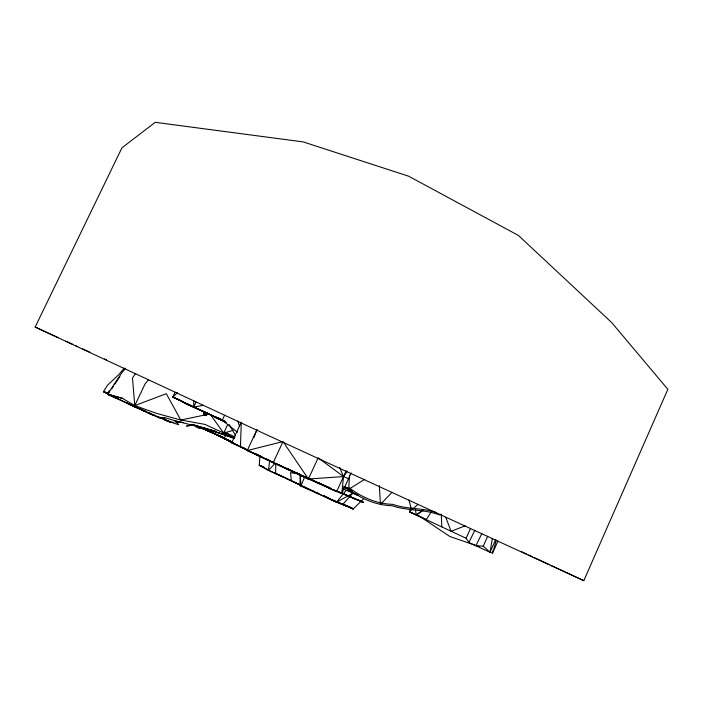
<?xml version="1.0" encoding="UTF-8"?>
<svg xmlns="http://www.w3.org/2000/svg" width="703" height="703" viewBox="0 0 703 703"><rect width="100%" height="100%" fill="white"/><g stroke="black" fill="none" stroke-linecap="round" stroke-linejoin="round"><path stroke-width="1.05" d="M193.8 400.534L193.703 407.019L225.601 421.686L184.081 402.916L204.687 412.186M300.225 485.079L275.585 473.629L275.848 463.549M300.234 475.105L299.847 485.246L300.893 486.045L336.552 502.188L353.24 508.91L363.697 498.699M441.317 514.165L439.489 514.912C424.234 509.034 407.635 511.107 392.177 505.721C376.21 505.316 361.324 498.849 348.714 489.297L349.523 475.166M274.68 472.697L284.311 477.39L268.379 470.456L259.258 465.184L259.943 455.491M192.868 424.577L193 425.192L186.532 426.071L192.868 424.577L233.958 437.951M253.765 437.688L257.043 429.551L247.254 450.553L308.397 479.033L341.763 493.524L343.53 476.572L339.646 467.513M492.812 550.976L492.566 553.129L490.017 552.286L468.936 542.496L466.133 538.261L409.647 511.898L410.473 509.2M481.845 533.489L475.949 545.73L483.286 546.161L490.017 552.286L492.39 538.366M496.336 540.132L492.566 553.129L497.926 541.108M204.353 411.65L203.58 414.383L204.23 412.635M203.562 428.435L232.298 442.231L225.988 439.234M304.504 477.346L300.893 486.045L300.322 475.184M583.806 580.678L667.85 389.286L611.689 322.563L518.419 235.435L408.654 176.207L303.204 141.909L155.205 122.322L121.944 147.823L35.15 327.053L263.555 433.338L583.806 580.678L551.301 565.537M483.286 546.161L487.689 536.292M490.017 552.286L495.571 539.834M203.765 428.566L225.083 438.804L203.518 428.725M466.133 538.261L470.553 528.384M431.229 511.933L426.282 519.622L409.647 511.898L410.886 509.148M337.827 491.713L341.763 493.524L351.175 472.97M343.943 487.117L348.714 489.297L349.356 487.9C361.966 497.443 376.834 503.919 392.801 504.35C406.896 509.517 422.108 507.601 436.15 512.469M353.126 492.838L342.607 504.631L332.721 499.982M354.075 493.251L357.73 495.228L343.205 488.928M311.271 479.754L336.623 491.634L346.21 470.72M234.442 438.4L223.686 433.118L227.754 424.427M250.189 451.405L231.665 442.855L241.296 422.231L240.444 446.941L273.177 462.776L282.949 466.827M237.517 432.301L222.262 420.227L224.565 415.315M167.718 420.675L170.451 422.16L157.103 416.536M196.014 402.116L193.703 407.019L182.385 401.685L172.797 397.098L175.109 392.204M125.222 368.715L121.76 372.889L107.594 394.251L122.7 398.513L134.774 405.578L145.082 383.864L148.465 379.805M468.936 542.496L474.841 530.247M204.722 414.884L205.847 413.382M218.343 435.342L223.941 437.679L205.364 429.744L232.262 442.038M207.297 414.049L206.331 415.649L203.431 414.295L206.172 415.561M173.931 395.332L172.797 397.098L182.411 401.501M218.712 435.5L217.974 435.315M111.742 388.873L113.482 386.237M114.642 384.471L119.862 376.544M135.617 373.478L132.48 377.968L134.774 405.578L156.927 413.496L180.785 420.016L205.021 424.419L234.363 437.987M347.3 471.274L343.53 476.572L308.397 479.033L284.9 467.706M124.299 368.029L118.895 374.506L107.366 385.332L103.473 391.589L115.784 398.047L138.57 408.364M238.879 445.799L223.572 438.347L226.911 434.788M275.128 463.33L268.379 470.456L269.697 460.825L330.384 488.146L286.719 469.015L253.467 452.943M392.054 492.285L380.42 504.438L379.374 485.685M177.543 392.573L172.797 397.098L178.237 399.401M417.775 504.517L411.563 510.062L409.014 500.009M205.03 415.06L206.647 413.751M416.308 515.062L423.065 510.062L416.308 515.062L415.499 509.974M344.004 487.065L348.714 489.297L364.804 479.253M218.941 435.605L225.197 438.558M465.298 525.818L451.045 531.275L445.79 517.355M134.774 405.578L166.295 393.698L180.785 420.016L208.905 414.146M210.575 414.796L223.686 433.118L233.08 430.341M281.956 441.836L247.254 450.553L251.314 452.161M203.413 405.359L193.703 407.019L222.719 420.359M112.348 395.701L107.594 394.251L115.775 398.074M297.114 472.926L296.262 472.926L308.397 479.033L309.32 478.84L305.585 477.152M112.26 395.877L107.656 394.155L109.132 390.973L109.668 391.219L107.656 394.155L115.828 397.968L107.717 394.172M108.262 394.146L107.656 394.155L122.788 398.337M173.667 422.248L170.451 422.16L165.741 419.937M175.812 422.301L183.307 422.503L174.968 420.948M175.653 420.939L163.887 417.38L164.845 420.218L178.659 424.709L175.328 420.912L212.209 430.139M352.08 490.984L346.166 490.281L336.552 502.188L285.277 477.855L300.339 485.07M152.99 414.7L150.89 414.401L143.078 410.227M210.61 431.37L207.622 430.508M164.142 418.399L158.755 417.6L134.053 406.246L142.481 409.972M298.107 473.778L290.532 472.653L291.402 481.037M164.977 418.847L158.755 417.6L157.05 416.642M216.129 431.484L197.982 427.881L195.249 426.334M199.16 427.846L216.164 431.405M348.714 489.297L349.646 489.525L344.312 486.933M233.976 438.233L205.162 428.25L192.604 424.638M360.516 501.098L363.583 502.504L339.997 492.425M479.604 546.767L449.858 536.494L419.673 516.318L409.647 511.898M149.511 413.188L150.099 413.417L149.449 413.083M205.171 428.32L223.361 434.454M357.889 494.886L352.959 493.19L336.552 502.188L323.811 495.826L326.772 497.135M301.508 485.835L299.847 485.246L313.837 491.388M223.686 433.118L227.71 434.577M107.225 392.968L103.473 391.589L109.352 394.295M233.247 442.723L228.712 441.045L234.714 443.628M107.954 393.715L106.118 392.986L107.963 393.759M231.665 442.855L239.046 445.79M143.034 410.297L145.591 411.325L143.025 410.324M225.628 421.747L215.988 417.872L226.296 422.547M157.191 416.361L170.539 421.985M267.905 469.657L259.258 465.184L263.274 466.836M299.926 474.455L296.262 472.926L299.996 474.613M338.618 491.74L362.704 502.109L361.28 500.87M126.443 402.942L153.72 415.499M142.287 409.937L129.914 404.647M348.539 478.725L343.53 476.572L318.169 457.82L308.397 479.033L283.01 441.572L273.177 462.776L270.145 460.817M107.445 393.293L103.473 391.589L108.025 393.583M253.238 452.987L260.918 456.317L255.066 453.637M286.745 468.453L289.574 469.674M142.182 409.84L139.449 408.777L145.205 411.387M152.287 414.252L155.284 415.552M147.199 412.257L156.198 416.167L154.414 415.297M203.105 411.29L182.385 401.685L191.242 405.745M315.84 492.267L318.837 493.585M206.708 429.647L203.791 428.347L206.445 429.603M112.585 395.974L117.884 398.548M223.572 438.347L232.57 442.336M128.965 403.953L137.603 407.793M139.528 408.645L142.401 409.928M219.187 435.693L222.702 437.257M225.083 438.804L230.953 441.422L230.294 440.966M264.073 467.53L259.258 465.184L264.187 467.39M207.956 430.658L216.48 434.48M240.848 446.686L244.785 448.452M127.375 403.364L138.561 408.39M304.144 486.871L306.113 487.759M216.243 417.318L223.616 420.684L216.243 417.318L219.934 418.988M344.461 486.863L350.217 489.473M248.44 450.913L263.238 457.662M265.216 458.567L269.161 460.368M115.828 397.951L129.756 404.243M131.725 405.148L137.621 407.845M333.661 500.281L335.63 501.186M337.598 502.083L347.449 506.582L339.865 502.873M204.933 412.107L207.921 413.478M343.995 486.942L349.646 489.525M224.784 438.602L232.236 442.02M319.136 483.146L323.072 484.947M326.025 486.3L327.993 487.205M332.906 489.464L335.858 490.817M35.15 327.053L57.945 337.528M65.871 341.166L72.804 344.356M75.775 345.718L77.761 346.632M82.717 348.908L89.65 352.098M104.51 358.925L106.496 359.839M181.304 400.833L175.346 398.083L182.543 401.518M217.754 417.74L220.61 419.05M344.584 486.942L349.549 489.226M359.18 500.387L357.221 499.481L358.952 500.308M284.873 467.671L295.313 472.486M197.297 408.592L200.144 409.902M182.385 401.685L192.332 406.29M131.312 404.981L125.828 402.45L127.999 403.522M222.262 420.227L198.958 409.374M207.57 413.522L220.883 419.7M357.062 499.481L363.583 502.504L360.683 501.125M352.3 497.566L356.781 499.648L354.839 498.717M259.258 465.184L264.187 467.477M344.672 504.921L353.24 508.91L348.547 506.318M520.765 551.31L526.67 554.061M528.638 554.983L532.584 556.82M534.552 557.734L549.324 564.614M276.051 463.567L282.94 466.774M162.068 418.048L163.948 418.918M343.846 493.814L345.771 494.719M349.619 496.529L351.913 497.601L349.804 496.599M323.819 495.8L330.744 499.051M352.704 497.724L356.781 499.648M341.614 493.102L344.988 494.692L343.275 493.858M160.082 417.274L163.852 419.05M344.004 493.858L345.938 494.771M221.814 420.148L225.531 421.914M207.737 430.324L203.87 428.479L211.313 432.45M319.083 483.233L322.976 485.105M324.927 486.037L336.623 491.634M337.915 491.669L341.763 493.524M343.618 504.236L353.24 508.91L348.53 506.512M265.532 458.567L269.223 460.368M224.301 431.8L235.101 437.081M128.913 403.97L136.241 407.591M149.185 412.977L150.337 413.522M110.072 394.761L110.696 395.077M242.79 447.416L247.641 449.929M269.82 470.65L275.585 473.629M229.248 424.603L235.487 435.421M237.834 421L239.424 426.106M441.335 515.413L441.818 526.855M350.103 489.411L344.171 486.696L350.103 489.393M220.856 419.41L218.861 418.496L220.856 419.41"/></g></svg>
